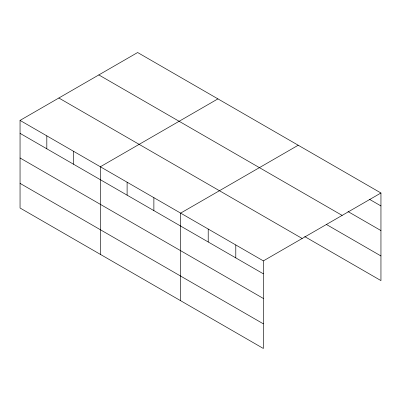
<?xml version="1.0" encoding="UTF-8"?>
<svg xmlns="http://www.w3.org/2000/svg" width="401" height="401" viewBox="0 0 401 401"><rect width="100%" height="100%" fill="white"/><g stroke="black" fill="none" stroke-linecap="round" stroke-linejoin="round"><path stroke-width="0.6" d="M304.71 236.575L380.95 280.595L380.95 192.996L137.633 52.521L20.05 120.405L20.05 208.004L263.367 348.479L263.367 260.886L20.05 120.405M217.928 98.877L100.345 166.766L100.345 254.359M298.224 145.237L180.64 213.121L180.64 300.715M263.367 260.886L380.95 192.996M369.597 199.382L380.95 205.939M347.968 211.533L380.95 230.575M98.831 74.922L342.148 215.402M326.339 224.43L380.95 255.958M58.852 98.004L302.169 238.48M20.05 133.348L263.367 273.823M20.05 157.984L263.367 298.459M20.05 183.367L263.367 323.843M235.788 244.966L235.788 257.903M208.214 229.041L208.214 241.983M153.874 197.668L153.874 210.61M127.107 182.219L127.107 195.157M73.578 151.312L73.578 164.255M46.817 135.859L46.817 148.801"/></g></svg>
